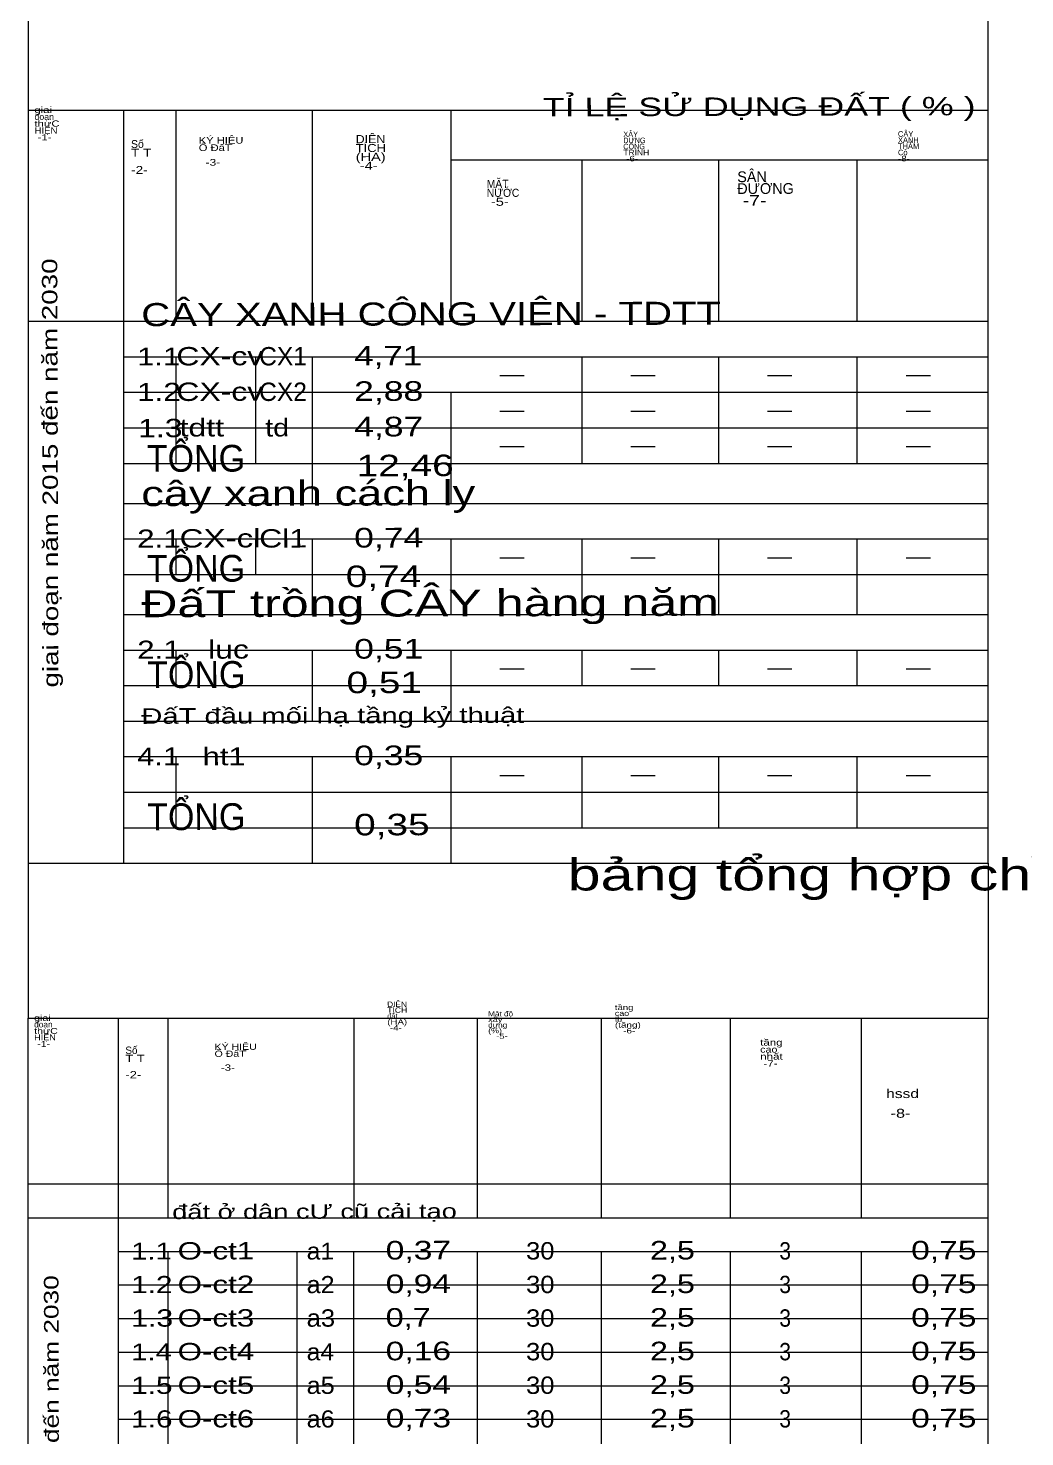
# Model space of a CAD drawing. Header units: metres. Extents: x 533049 to 537618, y 1849954 to 1852676.
# Drawn here: x 536429 to 536877, y 1851354 to 1851987 of the extents above; entities that cross this region are included whole.
import ezdxf

# ---------------------------------------------------------------- set-up
doc = ezdxf.new("R2010")
doc.units = ezdxf.units.M
doc.header["$LTSCALE"] = 2
doc.layers.add('5', color=7, linetype='Continuous', lineweight=13)
doc.layers.add('60', color=7, linetype='Continuous', lineweight=13)

msp = doc.modelspace()

# ---------------------------------------------------------------- linework, layer by layer
at = {"layer": '5'}
for p, q in [((536428.9, 1852027.09), (536428.9, 1851611.39)), ((536860.43, 1851611.39), (536860.43, 1852027.09)), ((536428.9, 1851949.9), (536860.43, 1851949.9)), ((536428.9, 1851611.39), (536860.43, 1851611.39)), ((536428.9, 1851611.39), (536860.43, 1851611.39)), ((536428.9, 1851611.39), (536428.9, 1851541.72)), ((536860.43, 1851611.39), (536860.43, 1851541.72)), ((536428.9, 1851541.72), (536860.43, 1851541.72)), ((536428.9, 1851071.26), (536428.9, 1851541.72)), ((536860.43, 1851071.26), (536860.43, 1851541.72))]:
    msp.add_line(p, q, dxfattribs=at)
at = {"layer": '60'}
for p, q in [((536471.76, 1851949.9), (536471.76, 1851611.39)), ((536495.25, 1851949.9), (536495.25, 1851855.01)), ((536556.63, 1851949.9), (536556.63, 1851855.01)), ((536618.92, 1851949.9), (536618.92, 1851855.01)), ((536618.92, 1851927.6), (536860.43, 1851927.6)), ((536677.84, 1851927.6), (536677.84, 1851855.01)), ((536739.22, 1851927.6), (536739.22, 1851855.01)), ((536801.51, 1851927.6), (536801.51, 1851855.01)), ((536428.9, 1851855.01), (536860.43, 1851855.01)), ((536471.76, 1851839.04), (536860.43, 1851839.04)), ((536495.25, 1851839.04), (536495.25, 1851791.12)), ((536531.03, 1851839.04), (536531.03, 1851791.12)), ((536556.63, 1851839.04), (536556.63, 1851773.13)), ((536677.84, 1851839.04), (536677.84, 1851791.12)), ((536739.22, 1851839.04), (536739.22, 1851791.12)), ((536801.51, 1851839.04), (536801.51, 1851791.12)), ((536640.98, 1851830.61), (536651.92, 1851830.61)), ((536699.9, 1851830.61), (536710.84, 1851830.61)), ((536761.28, 1851830.61), (536772.22, 1851830.61)), ((536823.57, 1851830.61), (536834.51, 1851830.61)), ((536471.76, 1851823.07), (536860.43, 1851823.07)), ((536618.92, 1851823.07), (536618.92, 1851773.13)), ((536640.98, 1851814.64), (536651.92, 1851814.64)), ((536699.9, 1851814.64), (536710.84, 1851814.64)), ((536761.28, 1851814.64), (536772.22, 1851814.64)), ((536823.57, 1851814.64), (536834.51, 1851814.64)), ((536471.76, 1851807.09), (536860.43, 1851807.09)), ((536640.98, 1851798.66), (536651.92, 1851798.66)), ((536699.9, 1851798.66), (536710.84, 1851798.66)), ((536761.28, 1851798.66), (536772.22, 1851798.66)), ((536823.57, 1851798.66), (536834.51, 1851798.66)), ((536471.76, 1851791.12), (536860.43, 1851791.12)), ((536471.76, 1851791.12), (536860.43, 1851791.12)), ((536471.76, 1851791.12), (536860.43, 1851791.12)), ((536471.76, 1851773.13), (536860.43, 1851773.13)), ((536471.76, 1851757.16), (536860.43, 1851757.16)), ((536495.25, 1851757.16), (536495.25, 1851741.18)), ((536531.03, 1851757.16), (536531.03, 1851741.18)), ((536556.63, 1851757.16), (536556.63, 1851723.2)), ((536618.92, 1851757.16), (536618.92, 1851723.2)), ((536677.84, 1851757.16), (536677.84, 1851723.2)), ((536739.22, 1851757.16), (536739.22, 1851723.2)), ((536801.51, 1851757.16), (536801.51, 1851723.2)), ((536640.98, 1851748.73), (536651.92, 1851748.73)), ((536699.9, 1851748.73), (536710.84, 1851748.73)), ((536761.28, 1851748.73), (536772.22, 1851748.73)), ((536823.57, 1851748.73), (536834.51, 1851748.73)), ((536471.76, 1851741.18), (536860.43, 1851741.18)), ((536471.76, 1851741.18), (536860.43, 1851741.18)), ((536471.76, 1851723.2), (536860.43, 1851723.2)), ((536471.76, 1851723.2), (536860.43, 1851723.2)), ((536471.76, 1851707.23), (536860.43, 1851707.23)), ((536495.25, 1851707.23), (536495.25, 1851691.25)), ((536556.63, 1851707.23), (536556.63, 1851675.28)), ((536618.92, 1851707.23), (536618.92, 1851675.28)), ((536677.84, 1851707.23), (536677.84, 1851691.25)), ((536739.22, 1851707.23), (536739.22, 1851691.25)), ((536801.51, 1851707.23), (536801.51, 1851691.25)), ((536640.98, 1851698.8), (536651.92, 1851698.8)), ((536699.9, 1851698.8), (536710.84, 1851698.8)), ((536761.28, 1851698.8), (536772.22, 1851698.8)), ((536823.57, 1851698.8), (536834.51, 1851698.8)), ((536471.76, 1851691.25), (536860.43, 1851691.25)), ((536471.76, 1851691.25), (536860.43, 1851691.25)), ((536471.76, 1851691.25), (536860.43, 1851691.25)), ((536471.76, 1851675.28), (536860.43, 1851675.28)), ((536471.76, 1851675.28), (536860.43, 1851675.28)), ((536471.76, 1851659.31), (536860.43, 1851659.31)), ((536495.25, 1851659.31), (536495.25, 1851627.36)), ((536556.63, 1851659.31), (536556.63, 1851611.39)), ((536618.92, 1851659.31), (536618.92, 1851611.39)), ((536677.84, 1851659.31), (536677.84, 1851627.36)), ((536739.22, 1851659.31), (536739.22, 1851627.36)), ((536801.51, 1851659.31), (536801.51, 1851627.36)), ((536640.98, 1851650.88), (536651.92, 1851650.88)), ((536699.9, 1851650.88), (536710.84, 1851650.88)), ((536761.28, 1851650.88), (536772.22, 1851650.88)), ((536823.57, 1851650.88), (536834.51, 1851650.88)), ((536471.76, 1851643.34), (536860.43, 1851643.34)), ((536471.76, 1851627.36), (536860.43, 1851627.36)), ((536469.41, 1851541.72), (536469.41, 1851071.26)), ((536491.62, 1851541.72), (536491.62, 1851452.02)), ((536575.29, 1851541.72), (536575.29, 1851452.02)), ((536630.74, 1851541.72), (536630.74, 1851452.02)), ((536686.43, 1851541.72), (536686.43, 1851452.02)), ((536744.45, 1851541.72), (536744.45, 1851452.02)), ((536803.34, 1851541.72), (536803.34, 1851452.02)), ((536428.9, 1851467.31), (536860.43, 1851467.31)), ((536428.9, 1851452.02), (536860.43, 1851452.02)), ((536469.41, 1851436.92), (536860.43, 1851436.92)), ((536491.62, 1851436.92), (536491.62, 1851240.63)), ((536549.64, 1851436.92), (536549.64, 1851222.25)), ((536575.23, 1851436.92), (536575.23, 1851240.63)), ((536630.74, 1851436.92), (536630.74, 1851222.25)), ((536686.43, 1851436.92), (536686.43, 1851240.63)), ((536744.45, 1851436.92), (536744.45, 1851240.63)), ((536803.34, 1851436.92), (536803.34, 1851240.63)), ((536469.41, 1851421.82), (536860.43, 1851421.82)), ((536469.41, 1851406.72), (536860.43, 1851406.72)), ((536469.41, 1851391.63), (536860.43, 1851391.63)), ((536469.41, 1851376.53), (536860.43, 1851376.53)), ((536469.41, 1851361.43), (536860.43, 1851361.43))]:
    msp.add_line(p, q, dxfattribs=at)

# ---------------------------------------------------------------- texts
for s, height, rotation, width, p in [('TỈ LỆ SỬ DỤNG ĐẤT ( % )', 8.309, 0.149, 1.45, (536660.25, 1851947.08)), ('giai ', 2.809, 0.149, 1.35, (536431.73, 1851948.61)), ('thựC ', 2.809, 0.149, 1.35, (536431.74, 1851942.43)), ('đoạn', 2.809, 0.149, 1.05, (536431.74, 1851945.52)), ('HIỆN', 2.809, 0.149, 1.15, (536431.75, 1851939.34)), (' -1-', 2.809, 0.149, 1.35, (536431.76, 1851936.25)), ('KÝ HIỆU', 3.001, 0.149, 1.25, (536505.59, 1851934.81)), ('DIỆN', 3.627, 0.149, 1.15, (536576.14, 1851935.05)), ('T T', 3.529, 0.149, 1.3, (536475.14, 1851929.01)), ('Ô ĐấT', 3.001, 0.149, 1.25, (536505.6, 1851931.51)), ('TÍCH', 3.627, 0.149, 1.2, (536576.15, 1851931.06)), ('TRÌNH', 2.482, 0.149, 1.15, (536696.46, 1851929.6)), ('CÔNG', 2.482, 0.149, 0.9, (536696.45, 1851932.33)), ('DỰNG', 2.482, 0.149, 0.95, (536696.44, 1851935.06)), ('  -3-', 3.001, 0.149, 1.35, (536505.62, 1851924.91)), ('(HA)', 3.627, 0.149, 1.35, (536576.16, 1851927.07)), (' -4-', 3.627, 0.149, 1.35, (536576.17, 1851923.08)), (' -6-', 2.482, 0.149, 1.35, (536696.46, 1851926.87)), ('-8-', 2.515, 0.149, 1.3, (536819.96, 1851926.87)), ('-2-', 3.529, 0.149, 1.3, (536475.16, 1851921.24)), ('MẶT', 3.645, 0.149, 0.95, (536635.07, 1851914.91)), ('NƯỚC', 3.645, 0.149, 0.95, (536635.08, 1851910.9)), (' -5-', 3.645, 0.149, 1.35, (536635.09, 1851906.89)), (' -7-', 4.837, 0.149, 1.35, (536747.71, 1851906.89)), ('giai đoạn năm 2015 đến năm 2030', 6.912, 90.149, 1.35, (536442.48, 1851690.38)), ('CÂY XANH CÔNG VIÊN - TDTT', 10.38, 0.149, 1.3, (536479.75, 1851852.78)), ('CX-cv', 8.258, 0.149, 1.3, (536495.53, 1851835.14)), ('4,71', 8.713, 0.149, 1.35, (536575.46, 1851835.14)), ('1.1', 7.987, 0.149, 1.3, (536477.9, 1851835.14)), ('1.2', 8.114, 0.149, 1.3, (536477.9, 1851819.17)), ('CX-cv', 8.258, 0.149, 1.3, (536495.53, 1851819.17)), ('2,88', 8.841, 0.149, 1.35, (536575.46, 1851819.17)), ('4,87', 8.841, 0.149, 1.35, (536575.46, 1851803.19)), ('1.3', 8.258, 0.149, 1.3, (536478.34, 1851802.85)), ('tdtt', 7.987, 0.149, 1.35, (536496.96, 1851803.19)), ('td', 7.987, 0.149, 1.2, (536535.51, 1851803.19)), ('TỔNG', 12.03, 0.149, 0.95, (536482.27, 1851787.31)), ('12,46', 9.656, 0.149, 1.35, (536576.59, 1851785.3)), ('cây xanh cách ly', 11.25, 0.149, 1.35, (536479.75, 1851771.89)), ('2.1', 8.114, 0.149, 1.3, (536477.9, 1851753.26)), ('CX-cl', 8.258, 0.149, 1.35, (536496.96, 1851753.26)), ('Cl1', 8.258, 0.149, 1.3, (536532.75, 1851753.26)), ('0,74', 8.841, 0.149, 1.35, (536575.46, 1851753.26)), ('TỔNG', 12.03, 0.149, 0.95, (536482.27, 1851737.85)), ('0,74', 9.656, 0.149, 1.35, (536571.71, 1851735.52)), ('ĐấT trồng CÂY hàng năm', 12.06, 0.149, 1.4, (536479.75, 1851721.96)), ('2.1', 8.114, 0.149, 1.3, (536477.9, 1851703.31)), ('luc', 8.258, 0.149, 1.3, (536509.8, 1851703.33)), ('0,51', 8.841, 0.149, 1.35, (536575.46, 1851703.33)), ('TỔNG', 12.03, 0.149, 0.95, (536482.42, 1851690.12)), ('0,51', 9.656, 0.149, 1.35, (536572.04, 1851687.8)), ('ĐấT đầu mối hạ tầng kỷ thuật', 7.012, 0.149, 1.4, (536479.75, 1851674.04)), ('4.1', 7.987, 0.149, 1.3, (536477.9, 1851655.4)), ('ht1', 7.987, 0.149, 1.3, (536507.35, 1851655.41)), ('0,35', 8.841, 0.149, 1.35, (536575.46, 1851655.41)), ('TỔNG', 12.03, 0.149, 0.95, (536482.42, 1851626.23)), ('0,35', 9.656, 0.149, 1.35, (536575.46, 1851623.9)), ('TÍCH', 2.413, 0.149, 1.2, (536590.3, 1851544.14)), ('DIỆN', 2.413, 0.149, 1.15, (536590.29, 1851546.79)), ('tầng', 2.383, 0.149, 1.35, (536692.65, 1851545.37)), ('đoạn', 2.656, 0.149, 1.05, (536431.58, 1851537.58)), ('giai ', 2.656, 0.149, 1.35, (536431.57, 1851540.51)), ('(HA)', 2.413, 0.149, 1.35, (536590.32, 1851538.83)), ('xây ', 2.29, 0.149, 1.35, (536635.69, 1851540.03)), ('dựng', 2.29, 0.149, 1.2, (536635.69, 1851537.51)), ('Mật độ', 2.29, 0.149, 1.2, (536635.68, 1851542.55)), ('tb', 2.383, 0.149, 1.2, (536692.67, 1851540.12)), ('cao', 2.383, 0.149, 1.25, (536692.66, 1851542.74)), ('(tầng)', 2.383, 0.149, 1.4, (536692.67, 1851537.5)), ('thựC ', 2.656, 0.149, 1.35, (536431.59, 1851534.66)), ('HIỆN', 2.656, 0.149, 1.15, (536431.6, 1851531.74)), (' -4-', 2.413, 0.149, 1.35, (536590.32, 1851536.18)), ('(%)', 2.29, 0.149, 1.3, (536635.7, 1851534.99)), ('   -5-', 2.29, 0.149, 1.4, (536635.71, 1851532.47)), ('   -6-', 2.383, 0.149, 1.4, (536692.68, 1851534.88)), (' -1-', 2.656, 0.149, 1.35, (536431.6, 1851528.82)), ('Ô ĐấT', 2.837, 0.149, 1.25, (536512.7, 1851524.34)), ('KÝ HIỆU', 2.837, 0.149, 1.25, (536512.69, 1851527.46)), ('tầng', 2.869, 0.149, 1.35, (536757.99, 1851529.39)), ('cao', 2.869, 0.149, 1.25, (536758, 1851526.24)), ('T T', 3.336, 0.149, 1.3, (536472.61, 1851521.97)), ('  -3-', 2.837, 0.149, 1.35, (536512.72, 1851518.1)), ('nhất', 2.869, 0.149, 1.35, (536758.01, 1851523.08)), (' -7-', 2.869, 0.149, 1.35, (536758.02, 1851519.93)), ('-2-', 3.336, 0.149, 1.3, (536472.63, 1851514.63)), ('hssd', 4.022, 0.149, 1.3, (536814.62, 1851505.81)), (' -8-', 4.022, 0.149, 1.35, (536814.64, 1851496.96)), ('đất ở dân cƯ cũ cải tạo', 6.534, 0.149, 1.4, (536493.66, 1851451.42)), ('1.1', 7.55, 0.149, 1.3, (536475.22, 1851433.24)), ('O-ct1', 7.806, 0.149, 1.35, (536496.09, 1851433.24)), ('a1', 7.55, 0.149, 1.1, (536554.11, 1851433.24)), ('0,37', 8.358, 0.149, 1.35, (536589.65, 1851433.24)), ('30', 7.806, 0.149, 1.1, (536652.74, 1851433.24)), ('2,5', 8.358, 0.149, 1.3, (536708.44, 1851433.24)), ('3', 7.81, 0.149, 0.9, (536766.6, 1851433.24)), ('0,75', 8.358, 0.149, 1.35, (536825.87, 1851433.24)), ('giai đoạn năm 2015 đến năm 2030', 6.534, 90.149, 1.35, (536442.98, 1851243.87)), ('1.2', 7.671, 0.149, 1.3, (536475.22, 1851418.14)), ('O-ct2', 7.806, 0.149, 1.35, (536496.09, 1851418.14)), ('a2', 7.671, 0.149, 1.1, (536554.11, 1851418.14)), ('0,94', 8.358, 0.149, 1.35, (536589.65, 1851418.14)), ('30', 7.806, 0.149, 1.1, (536652.74, 1851418.14)), ('2,5', 8.358, 0.149, 1.3, (536708.44, 1851418.14)), ('3', 7.81, 0.149, 0.9, (536766.6, 1851418.14)), ('0,75', 8.358, 0.149, 1.35, (536825.87, 1851418.14)), ('1.3', 7.806, 0.149, 1.3, (536475.22, 1851403.04)), ('O-ct3', 7.806, 0.149, 1.35, (536496.09, 1851403.04)), ('a3', 7.806, 0.149, 1.1, (536554.11, 1851403.04)), ('0,7', 8.358, 0.149, 1.3, (536589.65, 1851403.04)), ('30', 7.806, 0.149, 1.1, (536652.74, 1851403.04)), ('2,5', 8.358, 0.149, 1.3, (536708.44, 1851403.04)), ('3', 7.81, 0.149, 0.9, (536766.6, 1851403.04)), ('0,75', 8.358, 0.149, 1.35, (536825.87, 1851403.04)), ('1.4', 7.55, 0.149, 1.3, (536475.22, 1851387.94)), ('O-ct4', 7.806, 0.149, 1.35, (536496.09, 1851387.94)), ('a4', 7.55, 0.149, 1.1, (536554.11, 1851387.94)), ('0,16', 8.358, 0.149, 1.35, (536589.65, 1851387.94)), ('30', 7.806, 0.149, 1.1, (536652.74, 1851387.94)), ('2,5', 8.358, 0.149, 1.3, (536708.44, 1851387.94)), ('3', 7.81, 0.149, 0.9, (536766.6, 1851387.94)), ('0,75', 8.358, 0.149, 1.35, (536825.87, 1851387.94)), ('0,54', 8.358, 0.149, 1.35, (536589.65, 1851372.84)), ('2,5', 8.358, 0.149, 1.3, (536708.44, 1851372.84)), ('0,75', 8.358, 0.149, 1.35, (536825.87, 1851372.84)), ('1.5', 7.686, 0.149, 1.3, (536475.22, 1851372.84)), ('O-ct5', 7.806, 0.149, 1.35, (536496.09, 1851372.84)), ('a5', 7.686, 0.149, 1.1, (536554.11, 1851372.84)), ('30', 7.806, 0.149, 1.1, (536652.74, 1851372.84)), ('3', 7.81, 0.149, 0.9, (536766.6, 1851372.84)), ('1.6', 7.686, 0.149, 1.3, (536475.22, 1851357.74)), ('O-ct6', 7.806, 0.149, 1.35, (536496.09, 1851357.74)), ('a6', 7.686, 0.149, 1.1, (536554.11, 1851357.74)), ('0,73', 8.358, 0.149, 1.35, (536589.65, 1851357.74)), ('30', 7.806, 0.149, 1.1, (536652.74, 1851357.74)), ('2,5', 8.358, 0.149, 1.3, (536708.44, 1851357.74)), ('3', 7.81, 0.149, 0.9, (536766.6, 1851357.74)), ('0,75', 8.358, 0.149, 1.35, (536825.87, 1851357.74))]:
    msp.add_text(s, height=height, rotation=rotation, dxfattribs=dict(at, width=width)).set_placement(p)
for s, height, p in [('XÂY', 2.482, (536696.44, 1851937.79)), ('CÂY', 2.515, (536819.93, 1851937.93)), ('Số', 3.529, (536475.13, 1851932.89)), ('XANH', 2.515, (536819.94, 1851935.17)), ('THẢM', 2.515, (536819.95, 1851932.4)), ('Cỏ', 2.515, (536819.95, 1851929.63)), ('SÂN', 4.837, (536747.68, 1851917.53)), ('ĐƯỜNG', 4.837, (536747.69, 1851912.21)), ('CX1', 8.258, (536532.75, 1851835.14)), ('CX2', 8.258, (536532.75, 1851819.17)), ('đất', 2.413, (536590.31, 1851541.48)), ('Số', 3.336, (536472.6, 1851525.64))]:
    msp.add_text(s, height=height, rotation=0.149, dxfattribs=at).set_placement(p)
at = {"layer": '60', "width": 1.4}
msp.add_text('   bảng tổng hợp chỉ tiêu sử dụng đất XÂY DỰNG NHÀ ở', height=14.22, dxfattribs=at).set_placement((536649.23, 1851599.15))

doc.saveas('drawing.dxf')
